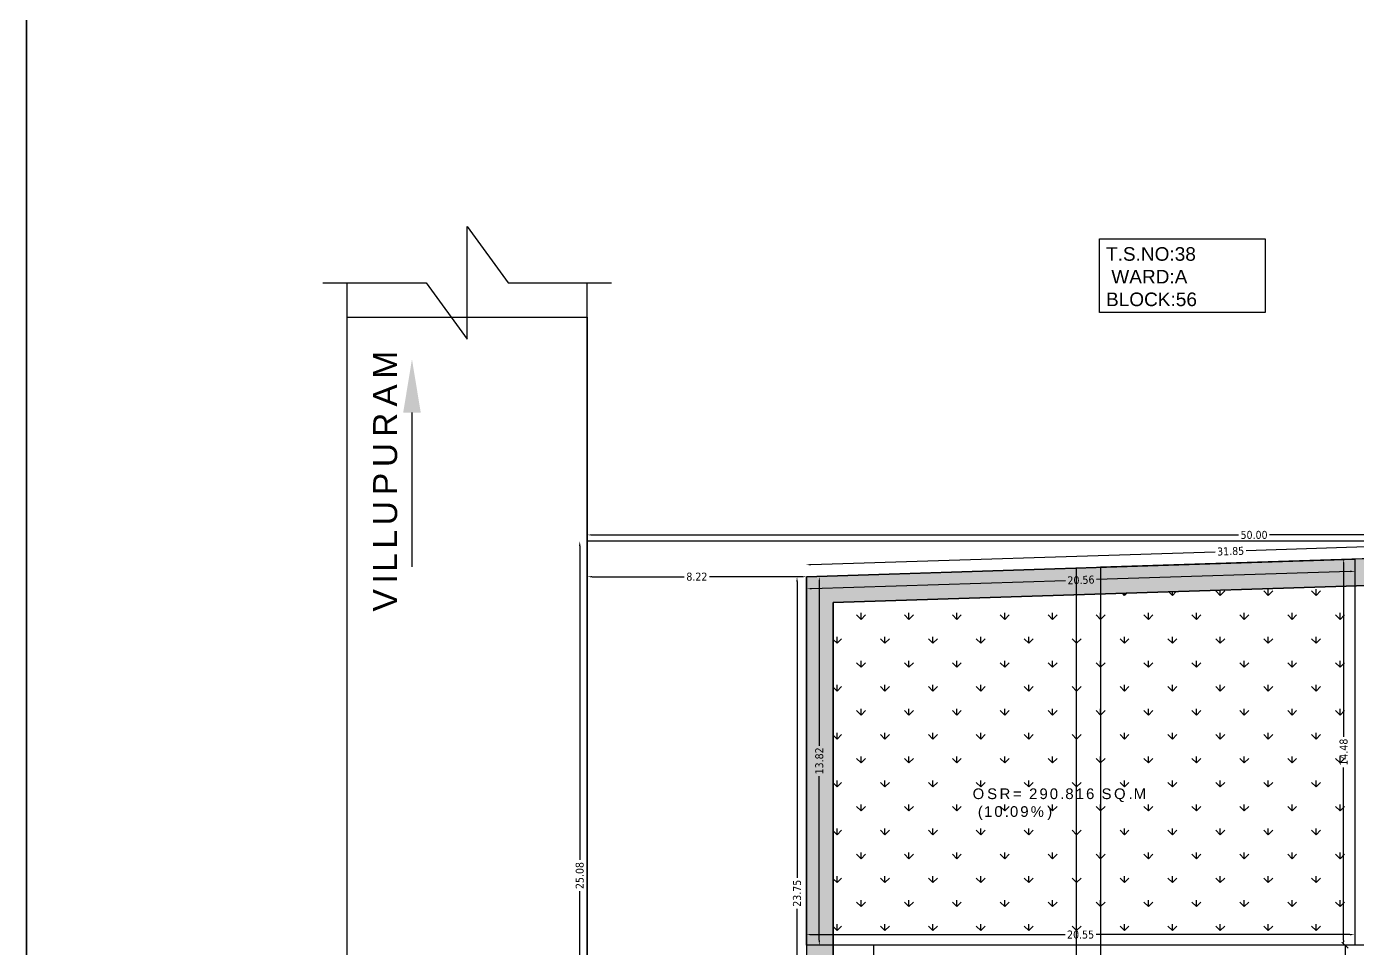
# Model space of a CAD drawing. Header units: metres. Extents: x 0 to 298, y 0 to 162.
# Drawn here: x 0 to 49.89, y 60.93 to 95.51 of the extents above; entities that cross this region are included whole.
import ezdxf
from ezdxf import colors
from ezdxf.entities.mleader import LeaderData, LeaderLine
from ezdxf.math import Vec2, Vec3

# ---------------------------------------------------------------- set-up
doc = ezdxf.new("R2010")
doc.units = ezdxf.units.M
doc.header["$MEASUREMENT"] = 0
doc.linetypes.add('CONTINUA', pattern=[0])
doc.linetypes.add('PHANTOM2', pattern=[1.25, 0.625, -0.125, 0.125, -0.125, 0.125, -0.125])
for name, color, linetype in [('0 @ 1', 7, 'Continuous'), ('DRIVEWAY', 6, 'Continuous'), ('OSR_PLAN', 7, 'Continuous'), ('PLOT_BOUNDARY', 4, 'Continuous'), ('RWH', 4, 'Continuous')]:
    doc.layers.add(name, color=color, linetype=linetype)
for name, color, linetype, lineweight in [('BLK_1_LVL_0_FRONT_SETBACK', 4, 'Continuous', 30), ('BLK_1_LVL_0_SIDE_SETBACK1', 4, 'Continuous', 30), ('NOTIFIED_ROAD', 7, 'Continuous', 30)]:
    doc.layers.add(name, color=color, linetype=linetype, lineweight=lineweight)
doc.styles.add('arial', font='arial.ttf')
doc.styles.add('CODE', font='tahoma.ttf')
doc.styles.get("Standard").update_dxf_attribs({"font": 'arial.ttf', "height": 0.35})
doc.dimstyles.new('OPEN SPACE', dxfattribs={"dimtxt": 0.3, "dimasz": 0.23, "dimexe": 0.1875, "dimexo": 0.0625, "dimgap": 0.09, "dimtad": 3, "dimzin": 0, "dimdsep": 46, "dimtxsty": 'arial', "dimblk": 'OBLIQUE', "dimcen": 0.09, "dimse1": 1, "dimse2": 1, "dimclrd": 6, "dimclre": 6, "dimclrt": 7, "dimadec": 0, "dimazin": 0, "dimtfac": 0.5, "dimtix": 1, "dimtmove": 0, "dimatfit": 3, "dimfxl": 0, "dimtolj": 1, "dimtzin": 0, "dimarcsym": 0})
doc.dimstyles.new('OUTER', dxfattribs={"dimscale": 0, "dimtxt": 0.3, "dimasz": 0.18, "dimexe": 0.18, "dimexo": 0.0625, "dimgap": 0.09, "dimtad": 0, "dimzin": 0, "dimdsep": 46, "dimtxsty": 'CODE', "dimcen": 0.09, "dimse1": 1, "dimse2": 1, "dimclrd": 8, "dimclrt": 1, "dimadec": 0, "dimazin": 0, "dimtfac": 1, "dimtofl": 0, "dimtmove": 0, "dimatfit": 3, "dimfxl": 0, "dimtolj": 1, "dimtzin": 0, "dimarcsym": 0})

# ---------------------------------------------------------------- blocks, each defined once
blk = doc.blocks.new('*D493')
at = {"color": 8, "lineweight": -2}
for p, q in [((28.885, 74.694), (28.885, 63.58)), ((28.885, 51.304), (28.885, 62.418))]:
    blk.add_line(p, q, dxfattribs=at)
at = {"color": 8, "lineweight": 35}
for points in [[(28.855, 74.694), (28.915, 74.694), (28.885, 74.874)], [(28.855, 51.304), (28.915, 51.304), (28.885, 51.124)]]:
    blk.add_solid(points, dxfattribs=at)
at = {"layer": 'Defpoints', "color": 0, "lineweight": 35}
for p in [(28.885, 74.874), (29.24, 74.874), (29.24, 51.124)]:
    blk.add_point(p, dxfattribs=at)
at = {"color": 1, "insert": (28.885, 62.999), "char_height": 0.3, "attachment_point": 5, "rotation": 90, "style": 'CODE'}
blk.add_mtext('\\A1;23.75', dxfattribs=at)
blk = doc.blocks.new('*D494')
at = {"color": 8, "lineweight": -2}
for p, q in [((60.879, 76.333), (45.725, 75.849)), ((29.405, 75.327), (44.56, 75.812))]:
    blk.add_line(p, q, dxfattribs=at)
at = {"color": 8, "lineweight": 35}
for points in [[(60.878, 76.363), (60.88, 76.303), (61.059, 76.339)], [(29.405, 75.357), (29.406, 75.297), (29.226, 75.321)]]:
    blk.add_solid(points, dxfattribs=at)
at = {"layer": 'Defpoints', "color": 0, "lineweight": 35}
for p in [(61.059, 76.339), (61.074, 75.892), (29.24, 74.874)]:
    blk.add_point(p, dxfattribs=at)
at = {"color": 1, "insert": (45.142, 75.83), "char_height": 0.3, "attachment_point": 5, "rotation": 1.8315, "style": 'CODE'}
blk.add_mtext('\\A1;31.85', dxfattribs=at)
blk = doc.blocks.new('*D490')
at = {"color": 8, "lineweight": -2}
for p, q in [((20.739, 76.024), (20.739, 64.248)), ((20.739, 51.304), (20.739, 63.079))]:
    blk.add_line(p, q, dxfattribs=at)
at = {"color": 8, "lineweight": 35}
for points in [[(20.709, 76.024), (20.769, 76.024), (20.739, 76.204)], [(20.709, 51.304), (20.769, 51.304), (20.739, 51.124)]]:
    blk.add_solid(points, dxfattribs=at)
at = {"layer": 'Defpoints', "color": 0, "lineweight": 35}
for p in [(20.739, 76.204), (21.02, 76.204), (21.02, 51.124)]:
    blk.add_point(p, dxfattribs=at)
at = {"color": 1, "insert": (20.739, 63.664), "char_height": 0.3, "attachment_point": 5, "rotation": 90, "style": 'CODE'}
blk.add_mtext('\\A1;25.08', dxfattribs=at)
blk = doc.blocks.new('*D499')
at = {"color": 8, "lineweight": -2}
for p, q in [((21.2, 76.441), (45.438, 76.441)), ((70.84, 76.441), (46.602, 76.441))]:
    blk.add_line(p, q, dxfattribs=at)
at = {"color": 8, "lineweight": 35}
for points in [[(21.2, 76.471), (21.2, 76.411), (21.02, 76.441)], [(70.84, 76.471), (70.84, 76.411), (71.02, 76.441)]]:
    blk.add_solid(points, dxfattribs=at)
at = {"layer": 'Defpoints', "color": 0, "lineweight": 35}
for p in [(21.02, 76.441), (21.02, 76.204), (71.02, 76.204)]:
    blk.add_point(p, dxfattribs=at)
at = {"color": 1, "insert": (46.02, 76.441), "char_height": 0.3, "attachment_point": 5, "style": 'CODE'}
blk.add_mtext('\\A1;50.00', dxfattribs=at)
blk = doc.blocks.new('*D510')
at = {"color": 8, "lineweight": -2}
for p, q in [((21.2, 74.874), (24.656, 74.874)), ((29.06, 74.874), (25.604, 74.874))]:
    blk.add_line(p, q, dxfattribs=at)
at = {"color": 8, "lineweight": 35}
for points in [[(21.2, 74.904), (21.2, 74.844), (21.02, 74.874)], [(29.06, 74.904), (29.06, 74.844), (29.24, 74.874)]]:
    blk.add_solid(points, dxfattribs=at)
at = {"layer": 'Defpoints', "color": 0, "lineweight": 35}
for p in [(21.02, 74.874), (21.02, 74.874), (29.24, 74.874)]:
    blk.add_point(p, dxfattribs=at)
at = {"color": 1, "insert": (25.13, 74.874), "char_height": 0.3, "attachment_point": 5, "style": 'CODE'}
blk.add_mtext('\\A1;8.22', dxfattribs=at)
blk = doc.blocks.new('*D553')
at = {"color": 8, "lineweight": -2}
for p, q in [((49.379, 75.351), (49.379, 68.865)), ((49.379, 61.233), (49.379, 67.72))]:
    blk.add_line(p, q, dxfattribs=at)
at = {"color": 8, "lineweight": 35}
for points in [[(49.349, 75.351), (49.409, 75.351), (49.379, 75.531)], [(49.349, 61.233), (49.409, 61.233), (49.379, 61.053)]]:
    blk.add_solid(points, dxfattribs=at)
at = {"layer": 'Defpoints', "color": 0, "lineweight": 35}
for p in [(49.794, 75.531), (49.379, 61.053), (49.794, 61.053)]:
    blk.add_point(p, dxfattribs=at)
at = {"color": 1, "insert": (49.379, 68.292), "char_height": 0.3, "attachment_point": 5, "rotation": 90, "style": 'CODE'}
blk.add_mtext('\\A1;14.48', dxfattribs=at)
blk = doc.blocks.new('*D554')
at = {"color": 8, "lineweight": -2}
for p, q in [((29.42, 61.447), (38.936, 61.447)), ((49.614, 61.447), (40.098, 61.447))]:
    blk.add_line(p, q, dxfattribs=at)
at = {"color": 8, "lineweight": 35}
for points in [[(29.42, 61.477), (29.42, 61.417), (29.24, 61.447)], [(49.614, 61.477), (49.614, 61.417), (49.794, 61.447)]]:
    blk.add_solid(points, dxfattribs=at)
at = {"layer": 'Defpoints', "color": 0, "lineweight": 35}
for p in [(29.24, 61.447), (29.24, 61.053), (49.794, 61.053)]:
    blk.add_point(p, dxfattribs=at)
at = {"color": 1, "insert": (39.517, 61.447), "char_height": 0.3, "attachment_point": 5, "style": 'CODE'}
blk.add_mtext('\\A1;20.55', dxfattribs=at)
blk = doc.blocks.new('*D555')
at = {"color": 8, "lineweight": -2}
for p, q in [((29.721, 74.694), (29.721, 68.535)), ((29.721, 61.233), (29.721, 67.393))]:
    blk.add_line(p, q, dxfattribs=at)
at = {"color": 8, "lineweight": 35}
for points in [[(29.691, 74.694), (29.751, 74.694), (29.721, 74.874)], [(29.691, 61.233), (29.751, 61.233), (29.721, 61.053)]]:
    blk.add_solid(points, dxfattribs=at)
at = {"layer": 'Defpoints', "color": 0, "lineweight": 35}
for p in [(29.24, 74.874), (29.24, 61.053), (29.721, 61.053)]:
    blk.add_point(p, dxfattribs=at)
at = {"color": 1, "insert": (29.721, 67.964), "char_height": 0.3, "attachment_point": 5, "rotation": 90, "style": 'CODE'}
blk.add_mtext('\\A1;13.82', dxfattribs=at)
blk = doc.blocks.new('*D556')
at = {"color": 8, "lineweight": -2}
for p, q in [((49.628, 75.072), (40.116, 74.768)), ((29.434, 74.426), (38.946, 74.73))]:
    blk.add_line(p, q, dxfattribs=at)
at = {"color": 8, "lineweight": 35}
for points in [[(49.627, 75.102), (49.629, 75.042), (49.808, 75.078)], [(29.433, 74.456), (29.435, 74.396), (29.254, 74.421)]]:
    blk.add_solid(points, dxfattribs=at)
at = {"layer": 'Defpoints', "color": 0, "lineweight": 35}
for p in [(49.794, 75.531), (29.24, 74.874), (49.808, 75.078)]:
    blk.add_point(p, dxfattribs=at)
at = {"color": 1, "insert": (39.531, 74.749), "char_height": 0.3, "attachment_point": 5, "rotation": 1.8315, "style": 'CODE'}
blk.add_mtext('\\A1;20.56', dxfattribs=at)
blk = doc.blocks.new('_Oblique')
at = {"color": 0, "linetype": 'ByBlock', "lineweight": -2}
blk.add_line((-0.5, -0.5), (0.5, 0.5), dxfattribs=at)
blk = doc.blocks.new('*D329')
at = {"layer": 'Defpoints', "color": 0, "lineweight": 35}
for p in [(50.529, 61.053), (49.43, 55.053), (50.529, 55.053)]:
    blk.add_point(p, dxfattribs=at)
at = {"layer": 'DRIVEWAY', "color": 7, "linetype": 'PHANTOM2', "lineweight": -2}
blk.add_line((49.43, 61.053), (49.43, 55.053), dxfattribs=at)
at = {"layer": 'DRIVEWAY', "color": 7, "lineweight": -2, "xscale": 0.23, "yscale": 0.23, "zscale": 0.23}
for p, rotation in [((49.43, 61.053), 90), ((49.43, 55.053), 270)]:
    blk.add_blockref('_Oblique', p, dxfattribs=dict(at, rotation=rotation))
at = {"layer": 'DRIVEWAY', "color": 7, "lineweight": 30, "insert": (49.187, 58.053), "char_height": 0.3, "attachment_point": 5, "rotation": 90, "style": 'arial'}
blk.add_mtext('\\A1;6.00', dxfattribs=at)

msp = doc.modelspace()

# ---------------------------------------------------------------- hatches: boundary and pattern name
h = msp.add_hatch()
h.set_pattern_fill('GRAVEL', color=256, scale=0.1, angle=-90)
h.set_pattern_definition([(138.012788, (-1134.4944, 643.27821), (-22.859999999, 20.320000002), [0.3417214, -33.8304836]), (94.969741, (-1134.7484, 643.50681), (2.540000145, -30.479999988), [0.5864047, -58.054049]), (42.510447, (-1134.7992, 644.09101), (-27.93999999, -25.40000001), [0.4134815, -40.934723]), (177.273689, (-1135.4342, 645.08161), (50.8, -2.540000005), [0.5340045, -52.8664374]), (202.833654, (-1135.9676, 645.10701), (30.48, 12.700000001), [0.5236337, -51.8398077]), (267.273689, (-1136.4502, 644.90381), (2.540000005, 50.8), [0.5340045, -52.8664374]), (307.6942405, (-1136.4756, 644.37041), (-25.400000002, 33.0199999985), [0.7061937, -69.9131153]), (342.255328, (-1136.0438, 643.81161), (55.8799999985, -17.780000005), [0.6667195, -66.0052566]), (31.429566, (-1135.4088, 643.60841), (33.019999998, 20.320000003), [0.535813, -53.0455457]), (85.236358, (-1134.9516, 643.88781), (-2.540000004, -27.94), [0.6117133, -29.973937]), (132.397438, (-1134.9008, 644.49741), (-27.940000001, 30.479999999), [0.791078, -78.3167725]), (48.814075, (-1135.4596, 642.567), (15.24, 17.78), [0.2700045, -26.730566]), (81.469234, (-1135.2818, 642.77021), (-5.079999994, -33.020000001), [0.513682, -50.854639]), (135, (-1135.2056, 643.2782), (-2.54, 8e-16), [0.3592093, -3.232893]), (113.19859, (-1134.9008, 643.456), (5.08, -12.7), [0.1934413, -19.1506224]), (201.80141, (-1134.977, 643.6338), (7.62, 2.54), [0.2735656, -13.404753]), (300.963757, (-1135.231, 643.5322), (5.08, -7.62), [0.4443197, -14.366298]), (71.56505, (-1135.0024, 643.1512), (-2.54, -5.08), [0.321287, -7.710898]), (286.38954, (-1134.977, 645.10701), (7.62, -25.4), [0.450088, -44.5588267]), (340.346176, (-1134.85, 644.67521), (-27.94, 10.16), [0.377599, -37.3822157]), (203.19859, (-1134.4944, 643.1512), (12.7, 5.08), [0.38688, -18.9571836]), (253.61046, (-1134.85, 642.99881), (7.619999998, 25.4), [0.450088, -44.5588267]), (249.443955, (-1136.5518, 645.107), (5.08, 12.7), [0.434035, -21.2677343]), (204.77514, (-1136.7042, 644.70061), (27.939999993, 12.700000015), [0.363672, -36.0035934]), (336.80141, (-1137.0344, 643.1258), (12.7, -5.08), [0.38688, -18.9571836]), (287.354025, (-1136.6788, 642.97341), (-10.160000002, 33.02), [0.4257827, -42.152376]), (339.443955, (-1137.0344, 644.3704), (-12.7, 5.08), [0.2170176, -21.484752]), (11.309932, (-1137.0344, 643.2782), (10.16, 2.54), [0.1295146, -12.821995]), (75.963757, (-1136.9074, 643.3036), (-2.54, -7.62), [0.5236337, -9.9490546]), (96.009006, (-1136.7804, 643.81161), (2.540000001, -25.4), [0.485267, -48.041365]), (213.69007, (-1135.4596, 643.5322), (5.08, 2.54), [0.366324, -8.7917764]), (263.157227, (-1135.7644, 643.32901), (-5.079999998, -43.18), [0.6395568, -63.316009]), (330.945396, (-1135.8406, 642.694), (-17.78, 10.16), [0.2615082, -25.8893923]), (0, (-1135.612, 642.567), (2.54, 2.54), [0.1524, -2.3876]), (30.256437, (-1136.7042, 643.86241), (-17.78, -10.159999999), [0.352867, -34.933941]), (318.012788, (-1136.3994, 644.04021), (22.859999999, -20.320000002), [0.683443, -33.488762]), (270, (-1135.8914, 643.583), (2.54, -2.54), [0.6604, -1.8796]), (235.304846, (-1135.8914, 642.92261), (-17.779999986, -25.40000001), [0.4016096, -39.7593167]), (164.054604, (-1136.12, 642.5924), (-10.16, 2.54), [0.369829, -18.12165]), (117.645975, (-1136.4756, 642.69401), (-25.399999997, 48.260000002), [0.602145, -59.6124644]), (85.426079, (-1136.755, 643.22741), (2.54, 33.02), [0.6370295, -63.0658465])])
h.paths.add_polyline_path([(29.23989, 51.32814), (30.23989, 51.32814), (30.23989, 73.90539), (60.07362, 74.85934), (60.07362, 71.28191), (96.42989, 72.49003), (96.42989, 34.90392), (21.01989, 34.91363), (21.01989, 33.90392), (97.42989, 33.90392), (97.42989, 73.52392), (61.07362, 72.31183), (61.07362, 75.89183), (29.23989, 74.87392)])
at = {"layer": '0 @ 1'}
h = msp.add_hatch(dxfattribs=at)
h.set_pattern_fill('GRASS', color=256, scale=0.05)
h.set_pattern_definition([(90, (-818.2487, 252.87945), (-0.8980256, 0.8980256), [0.238125, -1.5579262]), (45, (-818.2487, 252.8794), (-0.8980256, 0.8980256), [0.238125, -1.031875]), (135, (-818.2487, 252.8794), (-0.8980256, -0.8980256), [0.238125, -1.031875])])
h.paths.add_polyline_path([(49.79357, 61.05344), (49.79357, 74.53063), (30.23989, 73.90539), (30.23989, 61.05344)])
h.paths.add_polyline_path([(49.68536, 67.68902), (49.68536, 68.86494), (49.03731, 68.86494), (49.03731, 67.68902)], flags=24)
h.paths.add_polyline_path([(38.92857, 61.13944), (40.10449, 61.13944), (40.10449, 61.78749), (38.92857, 61.78749)], flags=24)
h.paths.add_polyline_path([(35.3429, 65.64133), (41.88697, 65.64133), (41.88697, 67.13924), (35.3429, 67.13924)], flags=24)

# ---------------------------------------------------------------- linework, layer by layer
for p, q in [((16.51989, 83.78257), (16.51989, 88.01243)), ((16.51989, 88.01243), (18.05373, 85.8975)), ((11.10569, 85.8975), (14.98606, 85.8975)), ((12.01989, 30.12482), (12.01989, 85.8975)), ((14.98606, 85.8975), (16.51989, 83.78257)), ((18.05373, 85.8975), (21.9341, 85.8975)), ((21.01989, 30.12482), (21.01989, 85.8975)), ((31.76272, 52.65335), (31.76272, 61.05344)), ((53.49941, 61.05344), (32.59284, 61.05344))]:
    msp.add_line(p, q)
at = {"lineweight": 35}
msp.add_lwpolyline([(0.00056, 161.68092), (261.90152, 161.68092), (261.90152, 0.00006), (0.00056, 0.00006)], close=True, dxfattribs=at)
for points in [[(21.01989, 33.90392), (97.42989, 33.90392), (97.42989, 70.90392), (116.41737, 74.32569), (92.31989, 121.30392), (78.91989, 121.30392), (65.51989, 121.30392), (21.21989, 121.30392), (21.21989, 97.60392), (71.01989, 97.60392), (71.01989, 76.20392), (21.01989, 76.20392)], [(40.23145, 87.54447), (46.43254, 87.54447), (46.43254, 84.78198), (40.23145, 84.78198)], [(29.23989, 74.87392), (29.23989, 51.12392), (21.01989, 51.12392), (21.01989, 33.90392), (97.42989, 33.90392), (97.42989, 73.52392), (61.07362, 72.31183), (61.07362, 75.89183)], [(30.23989, 73.90539), (30.23989, 51.12392), (21.01989, 51.12392), (21.01989, 34.90392), (96.42989, 34.90392), (96.42989, 72.49003), (60.07362, 71.27793), (60.07362, 74.85934)]]:
    msp.add_lwpolyline(points, close=True)
at = {"linetype": 'ByBlock'}
msp.add_lwpolyline([(29.23989, 74.87392), (29.23989, 51.12392), (21.01989, 51.12392), (21.01989, 33.90392)], dxfattribs=at)
at = {"layer": 'BLK_1_LVL_0_FRONT_SETBACK', "color": 2}
msp.add_lwpolyline([(39.36267, 75.19761), (29.23989, 74.87392), (29.23989, 51.12392), (21.01989, 51.12392), (21.01989, 33.90392), (39.36316, 33.90387), (39.36359, 39.90392), (39.36267, 55.05361)], close=True, dxfattribs=at)
at = {"layer": 'BLK_1_LVL_0_SIDE_SETBACK1', "color": 171}
msp.add_lwpolyline([(91.42989, 73.32389), (61.07362, 72.31183), (61.07362, 75.89183), (40.26267, 75.22638), (40.26267, 55.0537), (48.26314, 55.05353), (48.26314, 50.72392), (81.21359, 50.72392), (81.21359, 58.63892), (91.42989, 58.63892)], close=True, dxfattribs=at)
at = {"layer": 'NOTIFIED_ROAD', "color": 1, "lineweight": 30}
msp.add_lwpolyline([(12.01989, 32.41096), (12.01989, 84.6088), (21.01989, 84.6088), (21.01989, 32.41096)], close=True, dxfattribs=at)
at = {"layer": 'OSR_PLAN', "color": 36, "lineweight": 30}
msp.add_lwpolyline([(29.23989, 61.05344), (29.23989, 74.87392), (49.79357, 75.53114), (49.79357, 61.05344)], close=True, dxfattribs=at)
at = {"layer": 'PLOT_BOUNDARY', "color": 70, "lineweight": 30}
msp.add_lwpolyline([(29.23989, 74.87392), (29.23989, 51.12392), (21.01989, 51.12392), (21.01989, 33.90392), (97.42989, 33.90392), (97.42989, 73.52392), (61.07362, 72.31183), (61.07362, 75.89183)], close=True, dxfattribs=at)
at = {"layer": 'RWH', "color": 130, "lineweight": 30}
msp.add_lwpolyline([(29.23989, 51.32814), (30.23989, 51.32814), (30.23989, 73.90539), (60.07362, 74.85934), (60.07362, 71.28191), (96.42989, 72.49003), (96.42989, 34.90392), (21.01989, 34.91363), (21.01989, 33.90392), (97.42989, 33.90392), (97.42989, 73.52392), (61.07362, 72.31183), (61.07362, 75.89183), (29.23989, 74.87392)], close=True, dxfattribs=at)

# ---------------------------------------------------------------- texts
at = {"linetype": 'ByBlock', "insert": (39.96001, 87.23774), "char_height": 0.51046, "width": 16.0588013, "attachment_point": 1, "style": 'CODE'}
msp.add_mtext('{\\fArial CE|b0|i0|c0|p34;\\W2.57645; \\W1;T.S.NO:38\\P{\\W2.576449; } WARD:A\\P{\\W2.576449; }BLOCK:56}', dxfattribs=at)
at = {"linetype": 'CONTINUA', "insert": (13.44941, 73.57037), "char_height": 0.9, "attachment_point": 4, "rotation": 90}
msp.add_mtext('\\A1;{\\T1.25;VILLUPURAM }', dxfattribs=at)
at = {"linetype": 'CONTINUA', "insert": (35.46991, 66.33783), "char_height": 0.4, "width": 7.4294943, "attachment_point": 4}
msp.add_mtext('\\A1;{\\T1.25;OSR= 290.816 SQ.M\\P (10.09%) }', dxfattribs=at)

# ---------------------------------------------------------------- dimensions: what is measured, and where the dimension line sits
at = {"layer": '0 @ 1'}
for p1, p2, distance, override, picture, middle in [((71.01989, 76.20392), (21.01989, 76.20392), -0.23695, {"dimscale": 1, "dimtix": 0, "dimtofl": 0, "dimtmove": 0, "dimatfit": 3}, '*D499', (46.01989, 76.44088)), ((29.23989, 74.87392), (61.07362, 75.89183), 0.4475, {"dimscale": 1, "dimtix": 0, "dimtofl": 0, "dimtmove": 0, "dimatfit": 3}, '*D494', (45.14246, 75.83015)), ((21.01989, 51.12392), (21.01989, 76.20392), 0.28136, {"dimscale": 1, "dimsd1": 0, "dimsd2": 0, "dimtix": 0, "dimtofl": 0, "dimtmove": 0, "dimatfit": 3}, '*D490', (20.73853, 63.66392)), ((29.23989, 74.87392), (49.79357, 75.53114), -0.45357, {"dimscale": 1, "dimtix": 0, "dimtofl": 0, "dimtmove": 0, "dimatfit": 3}, '*D556', (39.53123, 74.74919)), ((49.79357, 75.53114), (49.79357, 61.05344), -0.41501, {"dimscale": 1, "dimtix": 0, "dimtofl": 0, "dimtmove": 0, "dimatfit": 3}, '*D553', (49.37856, 68.29229)), ((29.23989, 74.87392), (21.01989, 74.87392), 0, {"dimscale": 1, "dimsd1": 0, "dimsd2": 0, "dimtix": 0, "dimtofl": 0, "dimtmove": 2, "dimatfit": 3}, '*D510', (25.12989, 74.87392)), ((29.23989, 51.12392), (29.23989, 74.87392), 0.35481, {"dimscale": 1, "dimtix": 0, "dimtofl": 0, "dimtmove": 0, "dimatfit": 3}, '*D493', (28.88508, 62.99892)), ((29.23989, 74.87392), (29.23989, 61.05344), 0.48144, {"dimscale": 1, "dimtix": 0, "dimtofl": 0, "dimtmove": 0, "dimatfit": 3}, '*D555', (29.72133, 67.96368)), ((49.79357, 61.05344), (29.23989, 61.05344), -0.3931, {"dimscale": 1, "dimtix": 0, "dimtofl": 0, "dimtmove": 0, "dimatfit": 3}, '*D554', (39.51673, 61.44654))]:
    dim = msp.add_aligned_dim(p1=p1, p2=p2, distance=distance, dimstyle='OUTER', override=override, dxfattribs=at)
    dim.commit()
    dim.dimension.update_dxf_attribs({"geometry": picture, "text_midpoint": middle})
at = {"layer": 'DRIVEWAY', "color": 7, "lineweight": 30}
dim = msp.add_linear_dim(base=(49.42974, 55.05344), p1=(50.52893, 61.05344), p2=(50.52893, 55.05344), angle=90, dimstyle='OPEN SPACE', override={"dimpost": '\\X', "dimclrd": 7, "dimfxl": 0, "dimarcsym": 2}, dxfattribs=at)
dim.commit()
dim.dimension.update_dxf_attribs({"geometry": '*D329', "text_midpoint": (49.18657, 58.05344)})

# ---------------------------------------------------------------- leaders
ml = msp.add_multileader_mtext('Standard')
ml.set_content('', color=256)
ml.set_leader_properties()
ml.build(insert=Vec2(0, 0))
ml.multileader.update_dxf_attribs({"dogleg_length": 0, "arrow_head_size": 2})
ctx = ml.context
ctx.base_point, ctx.arrow_head_size, ctx.plane_origin = Vec3(14.44842, 75.2466), 2, Vec3(14.44842, 83.03323)
notes = []
notes.append((ctx, [(0, (1, 1, 0), (14.44842, 75.2466), (1, 0), 0, [(0, [(14.44842, 83.03323)], 0, [])])]))
ctx.mtext.insert, ctx.mtext.flow_direction = Vec3(16.44842, 77.2466), 5
for ctx, leaders in notes:
    for number, flags, end, landing, length, lines in leaders:
        leader = LeaderData()
        leader.index, (leader.has_last_leader_line, leader.has_dogleg_vector, leader.attachment_direction) = number, flags
        leader.last_leader_point, leader.dogleg_vector, leader.dogleg_length = Vec3(end), Vec3(landing), length
        for number, points, colour, breaks in lines:
            line = LeaderLine()
            line.index, line.vertices, line.color, line.breaks = number, Vec3.list(points), colors.encode_raw_color(colour), breaks
            leader.lines.append(line)
        ctx.leaders.append(leader)

doc.saveas('drawing.dxf')
